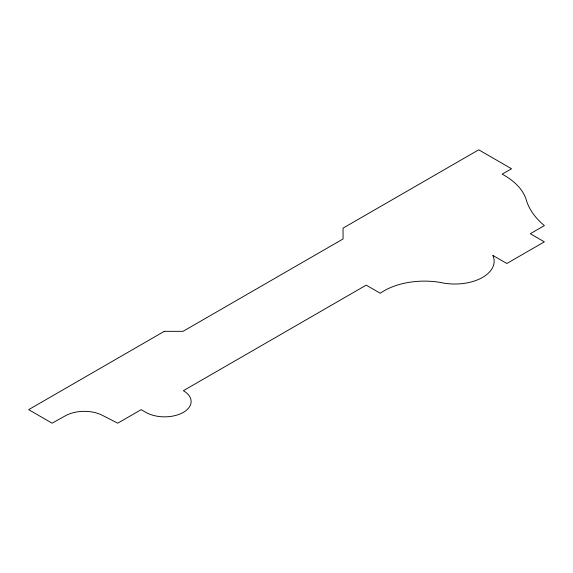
<?xml version="1.0" encoding="UTF-8"?>
<svg xmlns="http://www.w3.org/2000/svg" width="573" height="573" viewBox="0 0 573 573"><rect width="100%" height="100%" fill="white"/><g stroke="black" fill="none" stroke-linecap="round" stroke-linejoin="round"><path stroke-width="0.86" d="M164.308 331.33L28.65 409.652L52.093 423.189L65.487 415.747A27.096 15.643 0 0 1 102.861 415.575L117.723 423.189L141.166 409.652L145.857 412.359A26.523 15.313 0 0 0 183.36 412.359A26.523 15.313 0 0 0 183.36 390.707L366.197 285.146L380.264 293.269A56.906 32.854 0 0 1 440.229 282.41A39.351 22.719 0 0 0 480.976 278.27A39.351 22.719 0 0 0 492.78 255.372L506.847 263.494L544.35 241.842L530.283 233.72L544.35 225.597A110.797 63.968 0 0 1 526.451 200.536A79.275 45.768 0 0 0 502.156 174.171L511.531 168.756L478.713 149.811L343.055 228.133L343.055 238.962L183.059 331.33L164.308 331.33"/></g></svg>
